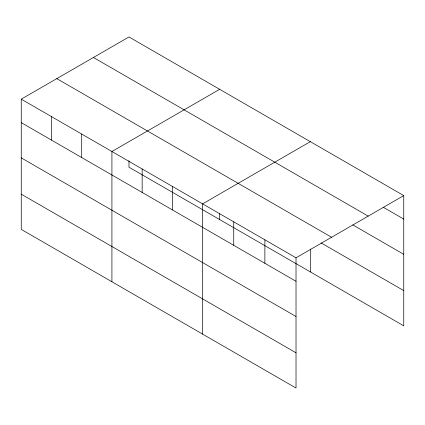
<?xml version="1.0" encoding="UTF-8"?>
<svg xmlns="http://www.w3.org/2000/svg" width="425" height="425" viewBox="0 0 425 425"><rect width="100%" height="100%" fill="white"/><g stroke="black" fill="none" stroke-linecap="round" stroke-linejoin="round"><path stroke-width="0.64" d="M21.25 99.158L296.018 257.794L296.018 388.041L21.25 229.404L21.25 99.158L128.982 36.959L403.75 195.596L403.75 325.842L128.982 167.206L128.982 160.682M219.656 89.308L111.924 151.507L111.924 281.754M310.33 141.658L202.597 203.857L202.597 334.103M296.018 257.794L403.75 195.596M383.366 207.31L403.75 219.077M93.431 57.487L368.199 216.123M352.793 224.889L403.75 254.309M56.801 78.636L331.569 237.267M321.087 242.882L403.75 290.61M21.25 122.639L296.018 281.276M21.25 157.872L296.018 316.508M21.25 194.172L296.018 352.808M310.33 249.071L310.33 271.904M264.876 239.817L264.876 263.298M233.739 221.839L233.739 245.315M219.656 213.685L219.656 219.555M172.375 186.41L172.375 209.886M142.147 168.959L142.147 192.44M81.701 134.061L81.701 157.537M51.473 116.609L51.473 140.091"/></g></svg>
